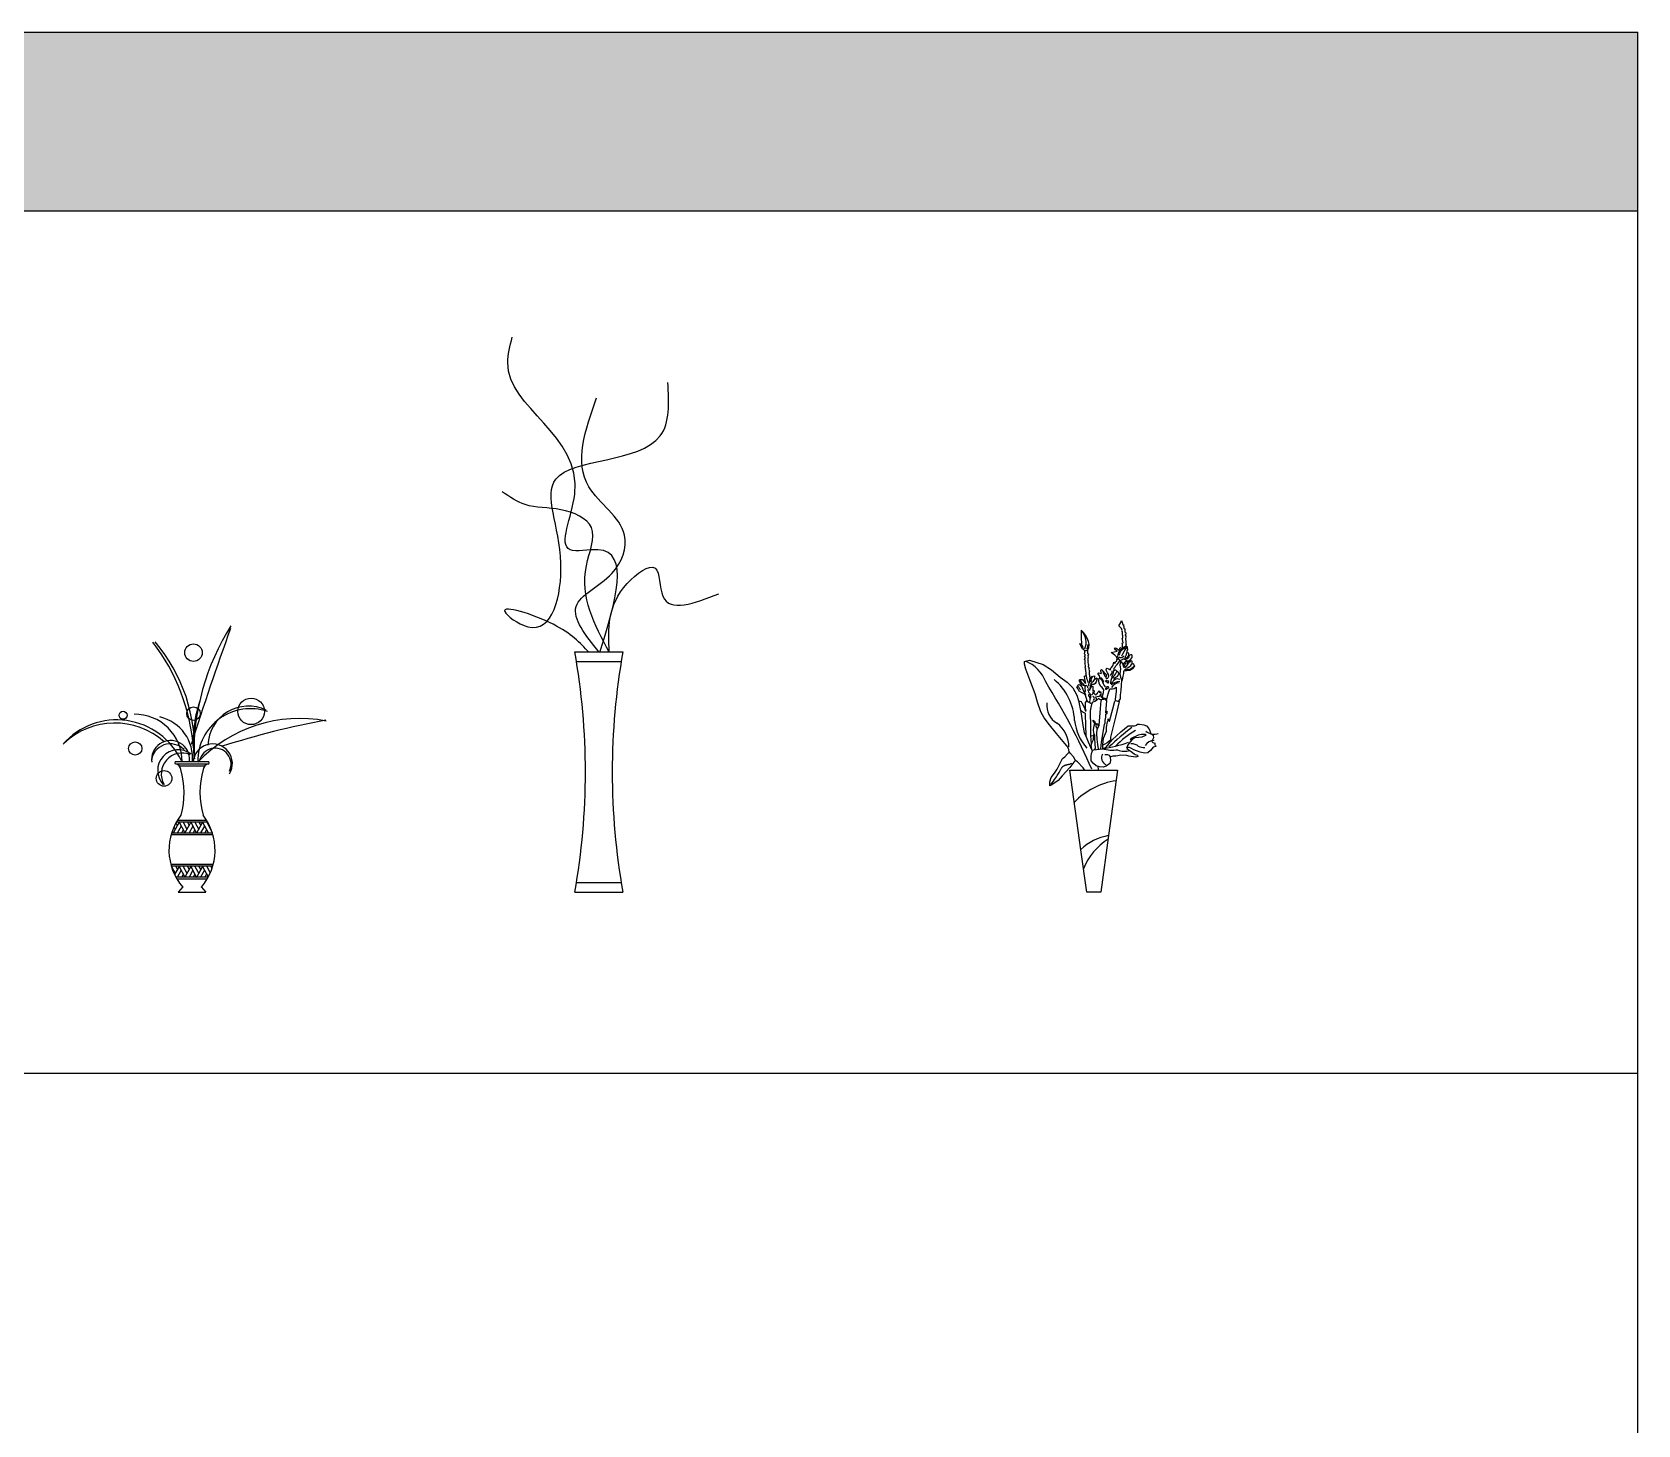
# Model space of a CAD drawing. Header units: millimetres. Extents: x 22565 to 38821, y 15578 to 26720.
# Drawn here: x 35993 to 38821, y 24268 to 26720 of the extents above; entities that cross this region are included whole.
import ezdxf

# ---------------------------------------------------------------- set-up
doc = ezdxf.new("R2010")
doc.units = ezdxf.units.MM
doc.layers.add('www.cad-blocks.net', color=7, linetype='Continuous')

# ---------------------------------------------------------------- blocks, each defined once
blk = doc.blocks.new('A$C548F1C70')
for p, q in [((197.5, 230.1), (256.3, 230.1)), ((197.7, 226), (256.3, 226)), ((204, 222.9), (249.8, 222.9)), ((204.1, 123.4), (193.7, 104.2)), ((195, 115.1), (197.3, 110.9)), ((198.5, 122.1), (200.9, 117.6)), ((254.5, 123.4), (199.2, 123.4)), ((207.7, 116.7), (200.9, 104.2)), ((252.6, 126.6), (201.1, 126.6)), ((204.1, 123.4), (214.3, 104.5)), ((211.4, 123.4), (218, 111.2)), ((224.6, 123.4), (214.3, 104.5)), ((218.7, 123.4), (221.6, 117.9)), ((228.2, 116.7), (221.6, 104.5)), ((224.6, 123.4), (235, 104.2)), ((231.9, 123.4), (238.6, 110.9)), ((245.4, 123.4), (235, 104.2)), ((239.1, 123.4), (242.3, 117.6)), ((248.7, 116.7), (242.1, 104.6)), ((245.4, 123.4), (255.8, 104.2)), ((252.7, 123.4), (262.5, 105.3)), ((263.8, 101), (189.9, 101)), ((262.9, 104.2), (190.9, 104.2)), ((191.9, 107.4), (193.7, 104.2)), ((211.4, 110), (208.2, 104.2)), ((231.9, 110), (228.9, 104.5)), ((252.3, 110), (249.4, 104.6)), ((264.1, 49), (189.6, 49)), ((263.2, 45.8), (190.5, 45.8)), ((190.9, 45.6), (197.5, 33.5)), ((204.1, 45.6), (196.2, 31.1)), ((198.2, 45.6), (201.1, 40.2)), ((207.7, 38.9), (200.9, 26.4)), ((204.1, 45.6), (214.3, 26.8)), ((211.4, 32.2), (208.2, 26.4)), ((211.4, 45.6), (218, 33.5)), ((224.6, 45.6), (214.3, 26.8)), ((218.7, 45.6), (221.6, 40.2)), ((228.2, 38.9), (221.6, 26.8)), ((224.6, 45.6), (235, 26.4)), ((231.9, 32.2), (228.9, 26.8)), ((231.9, 45.6), (238.6, 33.1)), ((245.4, 45.6), (235, 26.4)), ((239.1, 45.6), (242.3, 39.8)), ((248.7, 39), (242.1, 26.8)), ((245.4, 45.6), (255.5, 27.1)), ((252.3, 32.3), (249.4, 26.8)), ((252.7, 45.6), (258.9, 34.2)), ((260, 45.6), (262, 41.9)), ((255.2, 26.6), (198.6, 26.6)), ((253.3, 23.4), (200.4, 23.4)), ((210.6, 9.4), (202.5, 0)), ((202.5, 0), (251.3, 0)), ((243.2, 9.4), (251.3, 0))]:
    blk.add_line(p, q)
for centre, radius in [((229.4, 421.9), 15.4), ((330.9, 318.6), 23.4), ((105.5, 311.7), 7.1), ((229.4, 314.7), 11.9), ((127, 253.3), 11.7), ((177.7, 200.6), 13.8)]:
    blk.add_circle(centre, radius)
for centre, radius, start, end in [((4763.3, -1161.4), 4755.2, 160.0029, 162.6067), ((653.5, 242.9), 423.7, 147.6968, 181.0794), ((-120.1, 227.2), 350.5, 4.4166, 37.4501), ((-61.3, 251.4), 292.8, 356.7864, 40.312), ((126.3, 230.2), 83.3, 0.0146, 90.8476), ((458.6, 265.4), 229.6, 161.7459, 187.6158), ((329.4, 230.9), 92.4, 70.8978, 180.4458), ((326, 256.5), 71.3, 64.0091, 177.8747), ((94.4, 177.6), 126, 25.2396, 138.5141), ((91, 168.1), 130, 48.1657, 133.7318), ((153.3, 236.1), 74.6, 354.5053, 76.7786), ((416.3, 59.1), 247, 79.0325, 136.5374), ((715.5, -1090.3), 1416, 100.2886, 107.9046), ((188.8, 227.7), 33.7, 44.5949, 174.5584), ((189.2, 233.7), 33.6, 355.9334, 188.1539), ((263.3, 226.6), 34.7, 328.9927, 176.0861), ((202.7, 214.7), 36.3, 51.8316, 223.445), ((209.6, 208.4), 36.9, 67.7568, 210.1233), ((200.4, 228), 3.56, 144.9274, 215.0726), ((267.6, 225.8), 28.1, 333.6389, 167.6231), ((253.4, 228), 3.56, 324.9274, 35.0726), ((196.3, 215), 11, 5.8249, 82.3894), ((64.8, 175.4), 148.2, 344.4656, 15.9724), ((389.1, 175.4), 148.2, 164.0276, 195.5344), ((257.5, 215), 11, 97.6106, 174.1751), ((285.7, 74.4), 99.4, 141.9139, 220.8499), ((168.1, 74.4), 99.4, 319.1501, 38.0861)]:
    blk.add_arc(centre, radius, start, end)
blk = doc.blocks.new('A$C7FB474AC')
for points in [[(113.9, 437), (113.1, 441.6), (110.7, 447.3), (107.6, 452.9), (104.2, 457.4), (100.6, 460.9), (100, 461.4), (100.2, 448.5), (100.6, 437.1), (100.6, 437.1)], [(173.5, 430.7), (173.1, 432), (172, 432.4), (172.9, 433.3), (172.9, 436.6), (172, 438.5), (173.7, 439.2), (172.9, 444.9), (172.3, 446.6), (173.1, 447.6), (173.1, 452.7), (172, 453.1), (172.7, 454.2), (172.9, 458.6), (171.6, 459.9), (172, 461), (171, 464.3), (166.5, 469.2), (169.9, 475.3), (171, 478.3), (172.7, 473.4), (173.5, 470.3), (174.6, 471.5), (175.2, 465.2), (176.9, 463.7), (176.9, 458.8), (178.8, 456.9), (178.4, 454.8), (177.3, 453.6), (177.5, 452.1), (178.6, 452.1), (178.8, 449.5), (178, 446.6), (177.8, 444.7), (178.8, 443.2), (178.6, 442.1), (178.4, 437.1), (180.1, 436), (178.6, 435.2), (178.4, 433.9), (178.4, 432.8)], [(96.2, 335.4), (98, 336.7), (100.1, 336.2), (101.4, 333.4), (104.5, 327.2), (105.8, 324.3), (106.8, 319.4), (108.8, 319.8), (107.9, 324.3), (107.5, 328.4), (107.9, 334.3), (109.9, 336.9), (110.3, 336.9), (107.9, 347.4), (106.4, 348.7), (100.6, 351.6), (96.7, 354.1), (93.9, 358.7), (92.6, 361.7), (93.9, 362.3), (94.5, 362.3), (94.3, 364.9), (95.8, 366), (98.2, 364.7), (101.7, 361.1), (101.7, 359.5), (102.9, 357.6), (103.8, 355.4), (105.8, 354.1), (107.7, 353.5), (106.8, 360.6), (107.5, 363.6), (106, 363.6), (101.9, 364.9), (98.2, 368.6), (97.1, 371.2), (97.3, 374), (98.2, 374.9), (100.6, 374.9), (102.3, 374.7), (106.2, 369.5), (108.4, 368), (107.1, 372.7), (106.2, 375.7), (106, 380.3), (106.4, 381.6), (107.7, 381.3), (109.4, 380.7), (109.1, 383.9), (108.2, 385), (109.1, 385.8), (108.5, 391.1), (107.4, 392.8), (108, 392.8), (107.1, 396.5), (107.4, 398.1), (107.1, 402.6), (106.6, 402.9), (107.1, 404), (106.8, 409.1), (105.7, 409.9), (106.6, 411.9), (107.4, 413.5), (105.7, 415.5), (106.8, 416.6), (106.8, 418.8), (106, 420), (106.3, 423), (106.3, 424.7)], [(111.3, 425.6), (108.6, 425.3), (107.8, 425.2), (106.2, 425.2), (104.7, 426.9), (102.6, 428.6), (100, 432.9), (97.5, 438), (98.5, 437.3), (100.7, 436)], [(100.6, 437.1), (100.7, 436)], [(111.3, 425.6), (113.5, 430.5), (113.9, 437), (112.3, 436), (111.3, 434.2), (110.4, 429.3), (109.6, 428.1)], [(111.3, 425.6), (111.3, 420.8), (112.7, 418.6), (111.6, 416.9), (112.2, 413.5), (111.6, 412.4), (111.9, 409.1), (111, 407.9), (112.4, 407.7), (111.9, 405.1), (112.2, 401.5), (113, 401.2), (112.2, 397), (113.8, 394.8), (113.6, 393.4), (113.8, 390), (115.2, 388.9), (113.8, 387.5), (113.8, 383.9), (114.7, 382.2), (115.2, 376), (117.5, 378.6), (118.6, 380), (121.4, 380.5), (123.6, 381.1), (123.6, 377.4), (123.9, 375.5), (127.6, 377.7), (128.1, 376), (126.7, 370.4), (124.5, 367.6), (122.5, 365.7), (118.9, 365.7), (116.3, 363), (114.8, 356.7), (114.8, 355.3), (117.9, 361.3), (119.6, 362.7), (120.8, 362.4), (120.7, 357.1), (120.8, 354.3), (123, 355.6), (122.6, 350.9), (124.4, 348.1), (126.1, 347.7), (126.6, 349), (128.6, 350.8), (130, 353.1), (131.7, 354.9), (132.5, 351.5), (134.2, 353.4), (134.7, 351.2), (134.4, 345.9), (134.7, 345), (137.8, 343.3), (137.3, 340), (135.5, 339), (133.1, 339.7), (131.4, 341.3), (130.2, 340.7), (128.3, 339), (126.9, 337.6), (124.1, 336.2), (120.5, 334.9), (119.6, 334), (119.1, 333.1)], [(163.6, 410.5), (162.7, 414.2), (159.4, 417.3), (155.2, 420.6), (152.8, 422.3), (163.1, 424.3), (160.3, 426.9), (158.5, 430), (160.5, 430.6), (162.9, 429.3), (165.8, 426.7), (168.4, 426.7), (167.9, 429.7), (169, 430.8), (171, 429.5), (171.4, 429.3)], [(181.5, 432.4), (178.2, 432.6), (172.1, 429.3), (166.6, 423.6), (164.4, 418.1), (163.1, 413.3)], [(181.1, 422.1), (181.1, 425.8), (181.9, 427.1), (181.7, 430.8), (181.5, 432.4)], [(105.9, 215.6), (103.5, 219), (93.8, 229.5), (90.2, 232.3), (86.7, 238.6), (81.4, 244.7), (79.3, 246.6), (78.7, 246.6), (78.5, 251.5), (75.5, 257.6), (71.1, 262.2), (56.8, 279.4), (44.2, 295.1), (35.1, 307.3), (28.8, 317.6), (23, 334.7), (18.9, 349.6), (11.3, 369.4), (5.9, 383.4), (2.3, 392.8), (0, 401.8), (0, 406.3), (4.1, 407.7), (9, 408.6), (33.3, 400.9), (47.8, 391.5), (63.1, 378.9), (75.3, 369.9), (85.2, 360), (92.4, 346.9), (95.5, 337.9), (100, 314), (102.7, 293.8), (105.4, 281.6), (108.6, 274), (112.2, 265), (119, 250.1), (121.7, 250.6), (137.4, 252.8), (143.8, 255.5), (154.6, 268.6), (169.9, 282.5), (182.5, 292.9), (193.8, 293.3), (197.8, 294.2), (198.7, 295.8), (202.5, 296.3), (210.3, 294.6), (215, 293.4), (219.2, 288.3), (221.1, 284.4), (221.9, 280.6), (222.5, 279.2), (227, 276.7), (227.4, 272.2), (225.2, 267.6), (224.7, 265.7), (226.2, 263.5), (230, 262.5), (230, 260.4), (230.2, 258), (231.7, 257.8), (231.7, 257), (227, 255.7), (222.1, 249.8), (217.4, 245.4), (211.5, 244.8), (203.8, 246.6), (193, 251.1), (188.9, 253.3), (185.2, 255.1), (181.5, 255.1), (180.3, 253.5), (183, 251.5), (188.3, 248.2), (193.2, 243.9), (195.2, 242.7), (199.1, 241.5), (199.7, 239.3), (196.2, 237.8), (184.2, 239.9), (180.3, 240.7), (169.1, 241.3), (164.8, 240.1), (160.8, 239.5), (155.5, 239.9), (152, 238.8), (151.3, 238.2), (151.3, 238.2), (151.5, 232.1), (150.5, 227.1), (143.8, 222.1), (138.9, 220.6), (132.2, 220.8), (126.4, 222.6), (122, 226.8), (117.9, 231.3), (117.5, 234.7), (117.5, 239.5), (118.2, 244.3), (119.7, 249), (120.9, 250.4)], [(132.7, 378.1), (132.1, 381.1), (129.4, 385.5), (130.7, 386.6), (135.6, 385.3), (134.5, 389.4), (134.5, 391.4), (135.8, 392.1), (138.4, 389.7), (143, 384.6), (144.5, 382.7), (144.1, 380.3), (143.7, 378.1), (144.3, 376.1), (146.9, 376.8), (148.7, 380.5), (148.2, 383.3), (146.3, 386.2), (145, 389), (144.3, 391.4), (144.7, 394), (145.8, 394.7), (149.8, 392.1), (151.5, 391.8), (151.7, 394), (153.3, 395.6), (155.5, 398.8), (156.6, 399.7), (157.4, 405), (159.4, 403), (160.3, 405.8), (161.2, 406.3), (162.9, 407.1), (162.9, 410), (163.8, 410.4)], [(167.9, 384.8), (166.8, 384.8), (165.3, 387.9), (163.1, 389), (161.2, 391), (159.8, 391), (157.7, 389.7), (157.9, 391.8), (158.3, 394.7), (159.8, 396.6), (160.9, 398.8), (163.1, 401), (165.3, 403.6), (167.3, 406.5), (168.6, 406.5)], [(168.8, 407.8), (167.1, 409.8), (163.8, 410.4)], [(165.4, 410.1), (165.5, 411.1), (165.6, 411.9), (165.7, 412.5), (165.9, 412.9), (166.1, 413.3), (166.3, 413.5), (166.5, 413.7), (166.8, 413.8), (167, 413.8), (167.3, 413.8), (167.6, 413.8), (167.9, 413.8), (168.2, 413.7), (168.5, 413.7), (168.7, 413.6), (169, 413.6), (169.3, 413.6), (169.6, 413.5), (169.9, 413.5), (170.2, 413.5), (170.6, 413.6), (170.9, 413.6), (171.3, 413.7), (171.6, 413.8), (172, 413.9), (172.5, 414), (172.9, 414.2), (173.4, 414.4), (173.9, 414.7), (174.4, 415.1), (174.9, 415.6), (175.4, 416.2)], [(167.6, 335.7), (165.9, 336.7), (167.2, 338), (169.2, 340.9), (169.4, 347.2), (169.8, 352), (170.3, 355.4), (170.8, 365.6), (171.7, 372.6), (173, 374.1), (174.1, 380.7), (175.4, 385.3), (175.4, 389.7), (185.7, 391), (191.8, 394.5), (194.6, 398), (193.1, 399.5), (192.9, 402.3), (190.3, 401.9), (190, 404.1), (190, 406.5), (188.7, 407.4), (186.3, 406.7), (185, 405.2), (184.1, 403.9), (183, 402.8), (181.5, 402.1), (181.1, 404.3), (182.6, 406.3), (186.8, 409.8), (189.6, 413.3), (189.8, 417.2), (189.2, 418.3), (187.2, 418.1), (184.6, 417), (184.1, 414.6), (183.3, 412.6), (181.1, 410.9), (180.4, 410.6), (180.2, 411.5), (183.7, 417), (183.7, 421.1), (181.7, 421.6), (180, 421.3), (179.1, 419.4), (179.1, 417.4), (178.4, 416.5), (177.6, 415.2), (178.4, 412.6), (176.3, 412.4), (177.8, 409.5), (175.2, 410.4), (173.8, 410.4), (172.1, 409.3), (169.2, 408.2), (168.4, 407.4), (169.9, 406.7), (169.9, 404.3), (168.6, 403.6), (167.9, 400.4), (168.8, 396.6), (169.5, 394.2), (168.8, 388.6), (168.2, 384.8)], [(137.7, 344.4), (138.4, 347.7), (139.5, 351.6), (139.9, 356.7), (137.1, 360.8), (134.7, 362.3), (131.6, 367.4), (131.4, 372.8), (131.6, 377), (133.1, 376.8), (136.2, 373.5), (138.6, 367.6), (140.4, 364.3), (142.3, 361.7)], [(138.6, 367.6), (139.1, 372), (138, 374.4), (136, 376.8), (133.6, 377.4), (132.7, 378.1)], [(148.7, 371.3), (148.3, 370.4), (148, 369.7), (147.8, 369.2), (147.6, 368.8), (147.4, 368.6), (147.3, 368.5), (147.1, 368.4), (146.9, 368.5), (146.7, 368.6), (146.4, 368.8), (146.1, 369), (145.8, 369.3), (145.5, 369.6), (145.1, 369.8), (144.8, 370.1), (144.5, 370.4), (144.2, 370.7), (143.9, 370.9), (143.6, 371.2), (143.4, 371.4), (143.2, 371.6), (143.1, 371.7), (143, 371.9), (143, 372.1), (143, 372.2), (143, 372.3), (143.2, 372.5), (143.4, 372.6), (143.6, 372.6), (143.9, 372.7), (144.2, 372.7), (144.6, 372.7), (145.1, 372.7), (145.5, 372.7), (146, 372.6), (146.5, 372.5), (147.1, 372.4), (147.6, 372.3), (148, 372.1), (148.5, 372)], [(159.4, 376.3), (158.2, 374.6), (157.2, 373.2), (156.4, 371.9), (155.6, 370.8), (154.9, 369.9), (154.4, 369.2), (153.9, 368.6), (153.5, 368.1), (153.2, 367.7), (152.9, 367.5), (152.7, 367.3), (152.5, 367.3), (152.4, 367.3), (152.3, 367.4), (152.2, 367.6), (152.2, 367.9), (152.2, 368.2), (152.2, 368.6), (152.3, 369.1), (152.3, 369.6), (152.4, 370.1), (152.5, 370.7), (152.6, 371.4), (152.7, 372), (152.9, 372.7), (153, 373.4), (153.1, 374.1), (153.3, 374.8), (153.5, 375.5), (153.7, 376.1), (153.8, 376.6), (154, 377.1), (154.3, 377.5), (154.5, 377.8), (154.7, 378), (155, 378.1), (155.3, 378.2), (155.7, 378.2), (156.1, 378.1), (156.5, 378.1), (157, 377.9), (157.5, 377.7), (158, 377.6), (158.5, 377.3), (159, 377.1), (159.3, 376.9), (159.5, 376.7), (159.6, 376.5)], [(94.5, 362.3), (96.1, 361.2), (97.7, 357.4), (98.6, 356.8)], [(113, 345.9), (113.4, 345.4), (113.8, 344.9), (114.2, 344.4), (114.6, 343.9), (114.9, 343.5), (115.3, 343.1), (115.5, 342.8), (115.8, 342.6), (116, 342.4), (116.1, 342.2), (116.3, 342.1), (116.4, 342.1), (116.5, 342.1), (116.6, 342.1), (116.7, 342.2), (116.7, 342.3), (116.8, 342.4), (116.8, 342.5), (116.8, 342.7), (116.9, 342.8), (116.9, 343), (116.9, 343.2), (116.9, 343.4), (116.9, 343.6), (116.9, 343.8), (116.9, 344), (116.9, 344.2), (116.9, 344.4), (116.8, 344.6), (116.8, 344.8), (116.8, 345), (116.7, 345.2), (116.7, 345.3), (116.6, 345.4), (116.5, 345.6), (116.5, 345.7), (116.4, 345.8), (116.4, 345.9), (116.3, 346), (116.3, 346.1), (116.2, 346.2), (116.2, 346.3), (116.2, 346.4), (116.2, 346.5), (116.2, 346.6), (116.2, 346.7), (116.3, 346.8), (116.3, 346.9), (116.3, 347), (116.3, 347.1), (116.4, 347.2), (116.4, 347.3), (116.4, 347.4), (116.4, 347.6), (116.4, 347.7), (116.5, 347.9), (116.5, 348), (116.5, 348.2), (116.4, 348.4), (116.4, 348.6), (116.3, 348.8), (116.1, 349), (115.9, 349.2), (115.6, 349.5)], [(144, 337.5), (142.4, 339.7), (140.8, 340.1), (139.5, 339.7), (138, 339.4), (136.4, 339.5), (135.3, 338.5), (135.3, 337.7)], [(137.7, 344.4), (138.3, 342.6), (140.2, 341.6), (141.9, 341.7), (143.2, 341), (144, 341), (145, 340.6)], [(144.3, 361), (143.7, 360.3), (143.3, 359.7), (143.1, 359.2), (142.9, 358.7), (142.9, 358.3), (143, 358), (143.1, 357.8), (143.3, 357.7), (143.4, 357.6), (143.7, 357.6), (143.9, 357.6), (144.1, 357.7), (144.4, 357.9), (144.7, 358), (145, 358.2), (145.4, 358.4), (145.7, 358.6), (146.1, 358.9), (146.4, 359.1), (146.8, 359.3), (147.1, 359.5), (147.4, 359.7), (147.7, 359.9), (148, 360.1), (148.2, 360.3), (148.4, 360.4), (148.5, 360.6), (148.5, 360.8), (148.5, 360.9), (148.5, 361.1), (148.4, 361.2), (148.2, 361.4), (148, 361.5), (147.7, 361.6), (147.4, 361.6), (146.9, 361.7), (146.5, 361.7), (146, 361.7), (145.4, 361.6), (144.7, 361.5)], [(145.1, 337.7), (144, 337.5), (143.7, 338.9), (144.2, 339.9), (145.7, 341.4), (146.5, 345.4), (147.9, 351.5), (150.4, 358.3), (154.9, 358.5), (157.9, 359.1), (161.9, 361.4), (161.6, 353.4), (159.9, 339.9), (159.7, 338), (159.7, 337.2), (159.3, 336.9)], [(107.8, 312.8), (107.5, 314.8), (102.9, 317), (101.2, 318.7), (99.1, 319.8)], [(108.6, 274), (109, 276.1), (107.8, 312.8)], [(119.1, 333.1), (117.1, 332.7), (114.2, 334.1), (112, 335.2), (110.3, 336.9)], [(118.4, 261.4), (117.9, 269.1), (117.2, 274.9), (116.9, 289.4), (116.7, 319.3), (117.9, 325.7), (119.1, 333.1)], [(130.3, 252.4), (129.3, 260.1), (128.1, 269.6), (127.7, 279.9), (127.9, 287), (131.7, 293.7), (133.9, 323.6), (135.3, 337.7)], [(134.8, 252.7), (136, 264.1), (140.8, 295.4), (142.5, 298.3), (142.2, 300.2), (142.2, 302.6), (143.7, 308.5), (143.2, 313.5), (145.6, 315.7), (145.8, 319), (144.2, 316.2), (143.4, 316.2), (143.2, 316.2), (145.1, 337.7), (145.1, 337.7)], [(138.4, 253.2), (138.2, 260.3), (139.6, 271.5), (144.4, 283.9), (144.9, 290.6), (146.3, 300.2), (147.7, 302.8), (147.7, 305.7), (149.4, 301.1), (149.9, 301.1), (155.6, 322.9), (159, 336.7)], [(152, 267.7), (152.5, 273.4), (160.9, 308.5), (167.6, 335.7), (167.6, 335.7)], [(159.7, 337.6), (162.6, 337), (164.6, 336.7), (165.9, 336.7)], [(123.8, 276.5), (122.2, 280.1), (121.5, 286.6), (122.8, 292.9), (124.1, 297), (120.7, 303), (123.3, 301.3), (125.4, 296.3), (127.8, 297), (129.3, 295.9), (129.3, 294.4), (130.2, 292.9)], [(126.3, 296.1), (125.9, 292.7), (127.2, 289.6), (127.4, 288.8)], [(118.8, 252), (117.4, 258.6), (119.3, 264.1), (121.9, 268.9), (122.2, 276.5), (122.2, 277.7), (120.3, 275.6), (118.1, 275.1), (117.2, 274.9)], [(124.1, 251.2), (124.3, 252.7), (125, 253.4), (124.1, 270.1), (123.8, 276.5)], [(154, 268), (150.9, 267.2), (145.6, 263.2), (141.5, 260.6), (138.4, 259.1)], [(187.8, 270.9), (186.5, 268.9), (187.9, 268.4), (192.7, 271.6), (194.6, 272.8), (201.8, 273.3), (207.2, 274), (214.1, 276.7), (214.5, 277.5), (213, 277.9), (205.4, 278.1), (200.2, 276.7), (187.8, 270.9)], [(90.2, 232.3), (87.3, 229.1), (79.9, 219.6), (66.8, 205), (59.7, 196.6), (48.3, 189.4), (44.7, 187.3), (44.9, 194.5), (47.2, 202.3), (52.9, 209.7), (57.8, 216.9), (63.3, 227.6), (67.3, 235.8), (71.1, 238.4), (76.1, 243.9), (78.7, 246.6)], [(46.4, 189.8), (49, 193), (51.3, 196), (53.3, 198.7), (55, 201.2), (56.5, 203.5), (57.9, 205.6), (59.1, 207.4), (60.1, 209.2), (61, 210.8), (61.8, 212.2), (62.5, 213.5), (63.2, 214.7), (63.8, 215.8), (64.3, 216.8), (64.8, 217.7), (65.3, 218.5), (65.8, 219.2), (66.2, 219.9), (66.7, 220.5), (67.2, 221), (67.7, 221.5), (68.2, 221.9), (68.8, 222.3), (69.4, 222.7), (70, 223), (70.7, 223.3), (71.5, 223.7), (72.2, 223.9), (73, 224.2), (73.8, 224.4), (74.7, 224.7), (75.5, 224.9), (76.4, 225), (77.2, 225.2), (78.1, 225.4), (79, 225.6), (80, 225.8), (81, 226.2), (82.1, 226.7), (83.3, 227.3)], [(99.4, 75.1), (80.1, 215.3), (164.2, 215.3), (148.3, 99.9)], [(129.4, 221.8), (129.7, 216.9), (130.7, 215.3)], [(148.3, 99.9), (134.5, 0), (109.8, 0), (99.4, 75.1)]]:
    blk.add_lwpolyline(points)
blk.add_lwpolyline([(187.7, 261.8, -0.219173), (200.6, 257.5, 0.153472), (212.4, 254.9)], format="xyb")
for centre, radius, start, end in [((77.6, 439.9), 31.1, 338.3788, 42.33), ((92.2, 428.4), 11.5, 356.6546, 41.702), ((183.8, 413.7), 17.6, 103.3404, 168.7635), ((235.2, 389.6), 69.1, 143.3167, 157.9764), ((-21, 349.1), 62.3, 20.0551, 68.337), ((168.4, 400.1), 5.62, 359.8575, 74.6524), ((180.5, 400.1), 6.41, 78.5724, 226.4313), ((184.9, 398.2), 8.48, 135.5355, 184.1544), ((180.1, 408.6), 16.6, 257.4232, 321.6569), ((168.8, 409.5), 15.7, 301.0112, 333.0214), ((182.6, 414.8), 7.13, 227.8207, 287.1463), ((177.7, 406.6), 12.1, 272.5438, 338.4764), ((-956.6, -251.9), 1172.9, 23.5413, 32.0479), ((-14.2, 296.4), 102.9, 3.4521, 49.7244), ((109.5, 376.7), 11.5, 189.3838, 249.2318), ((-644.7, 182.7), 779.6, 13.8499, 14.7104), ((118.5, 366.1), 5.52, 85.5694, 209.8274), ((87.6, 375.2), 27.7, 349.4707, 1.7289), ((84.8, 374.6), 33.6, 339.746, 351.5268), ((128.1, 371.7), 11.1, 126.979, 179.6725), ((113.3, 380.4), 11.7, 293.9594, 335.0841), ((152.4, 390.3), 14, 182.5884, 232.4829), ((145.1, 388.4), 9.41, 313.2899, 8.9029), ((173.6, 334.3), 37.4, 98.3858, 123.7599), ((169.9, 349.4), 19.9, 98.1216, 146.6507), ((128.8, 393.2), 29.1, 330.7212, 353.0775), ((141.8, 397.2), 22.8, 309.4645, 338.9028), ((163.6, 366.9), 8.8, 60.3205, 125.0001), ((151.6, 395.1), 18.9, 295.2546, 326.9459), ((216.5, 392.1), 48.9, 188.4798, 203.4413), ((2946.9, 1811.8), 3194.4, 207.1241, 207.2852), ((108.8, 361), 2.95, 338.5232, 116.0305), ((119.3, 356.6), 7.4, 162.4856, 230.3251), ((116.1, 346.4), 3.13, 98.5257, 188.5574), ((106.8, 339.6), 9.12, 323.3705, 22.9975), ((117, 351.8), 4.34, 282.2976, 5.5929), ((119, 341.1), 4.3, 304.8479, 66.7569), ((123, 340.2), 4.13, 306.8697, 63.2549), ((129.4, 350.2), 5.38, 241.383, 342.5039), ((74.9, 328.8), 35.5, 172.5891, 240.7858), ((24, 255), 54.4, 0.3334, 51.9091), ((174.6, 311.3), 86.5, 185.7718, 221.5971), ((484.2, -103.5), 491.6, 126.8452, 133.0129), ((276.8, 145.3), 161.4, 120.0554, 136.0093), ((228.7, 301.5), 23.1, 229.1238, 288.0813), ((101.6, 495.9), 245.7, 278.3936, 289.4412), ((216.2, 240.9), 38.5, 132.9642, 159.9613), ((228.1, 249.7), 17.8, 89.0969, 151.2145), ((148.7, 236.8), 12.8, 148.9018, 246.1826), ((154.6, 309.5), 59.2, 253.1452, 279.3059), ((144.5, 233.6), 8.72, 34.4621, 110.0341), ((176.4, 276.7), 28.4, 244.574, 288.9871), ((180, 70.3), 127.4, 98.319, 136.273), ((163.7, 9.2), 92.1, 99.6393, 134.2711), ((205.7, 0.9), 109.5, 122.1616, 158.167)]:
    blk.add_arc(centre, radius, start, end)
blk = doc.blocks.new('A$C5F0A25EF')
for p, q in [((127.8, 423.4), (212.5, 423.4)), ((130.7, 406.4), (209.6, 406.4)), ((127.8, 0), (212.5, 0)), ((209.6, 16.9), (130.7, 16.9))]:
    blk.add_line(p, q)
for centre, start, end in [((-1052.6, 211.7), 349.8333, 10.1667), ((1392.9, 211.7), 169.8333, 190.1667)]:
    blk.add_arc(centre, 1199.2, start, end)
for points in [[(172.4, 424.3), (168.4, 603.2), (119.5, 603.2), (127.6, 700.8), (9.6, 932.6), (17.7, 977.3)], [(152.6, 422.6), (89.8, 471.9), (4.5, 494.3), (44.9, 467.4), (103.2, 579.5), (94.3, 727.4), (278.3, 803.6), (291.7, 897.7)], [(170.2, 423.4), (130.2, 503.3), (193, 561.6), (215.4, 628.8), (152.6, 713.9), (166.1, 870.8)], [(188.5, 422.6), (148.1, 575), (157.1, 642.2), (103.2, 673.6), (40.4, 682.6), (0, 705)], [(188.5, 422.6), (219.9, 543.6), (269.3, 570.5), (282.8, 521.2), (381.5, 525.7)]]:
    blk.add_spline(points, degree=3)
blk = doc.blocks.new('format')
at = {"layer": 'www.cad-blocks.net', "true_color": 0x546d8e}
h = blk.add_hatch(color=155, dxfattribs=at)
h.set_gradient(color1=(68, 68, 68), color2=(84, 109, 142), tint=1)
h.paths.add_polyline_path([(23683.3, 26720.1), (23683.3, 26405.7), (38820.7, 26405.7), (38820.7, 26720.1)])
at = {"layer": 'www.cad-blocks.net', "color": 155, "true_color": 0x546d8e}
for p, q in [((23683.3, 26720.1), (38820.7, 26720.1)), ((38820.7, 15578), (38820.7, 26720.1)), ((23683.3, 26405.7), (38820.7, 26405.7)), ((23683.3, 26405.7), (38820.7, 26405.7)), ((23683.3, 24887), (38820.7, 24887))]:
    blk.add_line(p, q, dxfattribs=at)

msp = doc.modelspace()

# ---------------------------------------------------------------- block references
for name, p in [('A$C5F0A25EF', (36821, 25205.6)), ('A$C548F1C70', (36047.9, 25205.6)), ('A$C7FB474AC', (37740.4, 25205.6))]:
    msp.add_blockref(name, p)
at = {"layer": 'www.cad-blocks.net'}
msp.add_blockref('format', (0, 0), dxfattribs=at)

doc.saveas('drawing.dxf')
